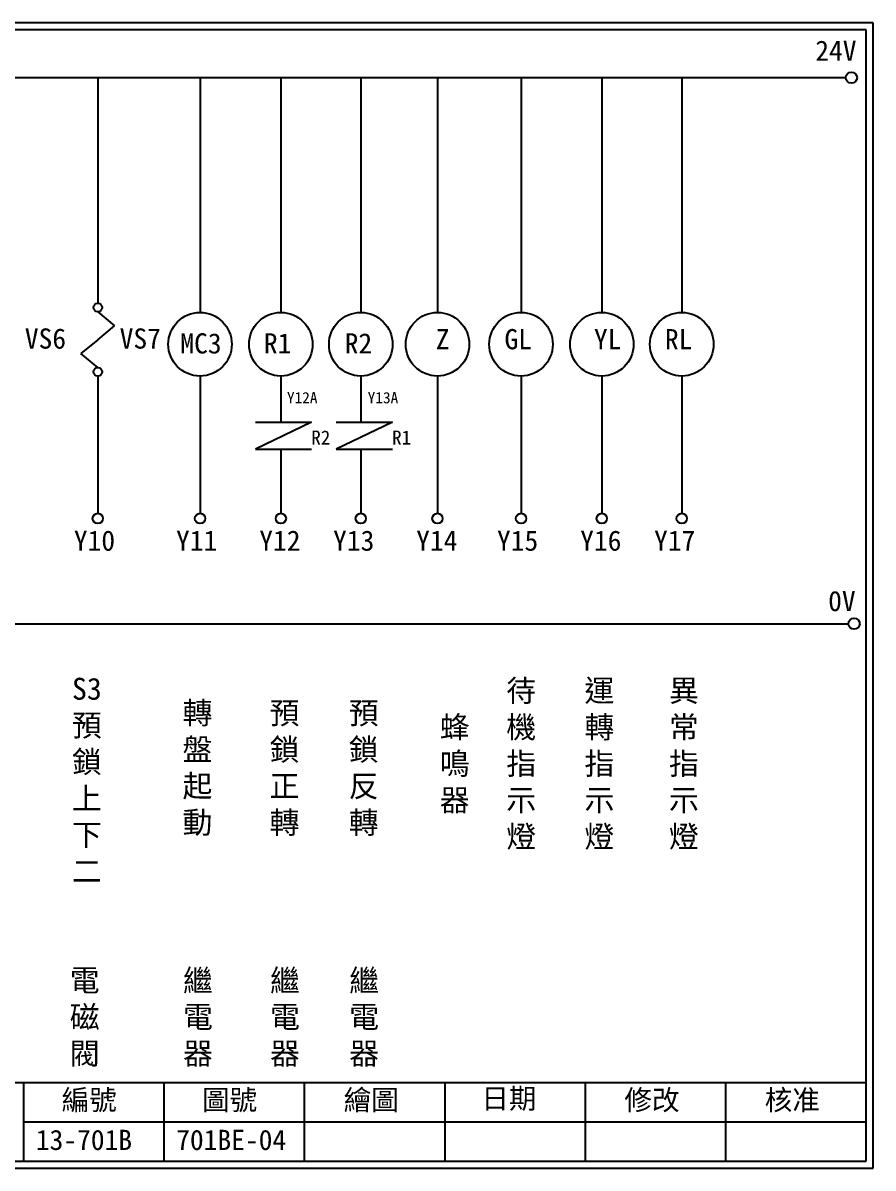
# Model space of a CAD drawing. Extents: x 926 to 1213, y 3 to 207.
# Drawn here: x 1061.3 to 1212.7, y 3 to 207 of the extents above; entities that cross this region are included whole.
import ezdxf

# ---------------------------------------------------------------- set-up
doc = ezdxf.new("R2010")
doc.units = 0
doc.layers.get('0').update_dxf_attribs({"linetype": 'CONTINUOUS'})
doc.layers.add('圖框層', color=7, linetype='CONTINUOUS')
doc.layers.add('標尺寸層', color=3, linetype='CONTINUOUS')
doc.styles.add('CNS', font='romanc.shx', dxfattribs={"bigfont": 'chineset.shx'})
doc.styles.add('STSL', font='kaiu.ttf')

msp = doc.modelspace()

# ---------------------------------------------------------------- linework, layer by layer
for centre in [(1208.88, 197.22), (1209.36, 99.96)]:
    msp.add_circle(centre, 1)
at = {"layer": '圖框層', "color": 7}
for p, q in [((1212.74, 206.97), (925.74, 206.97)), ((1212.74, 3), (1212.74, 206.97)), ((1211.49, 205.72), (926.99, 205.72)), ((1211.49, 4.25), (1211.49, 205.72)), ((926.99, 18.25), (1211.49, 18.25)), ((1061.49, 4.25), (1061.49, 18.25)), ((1086.49, 4.25), (1086.49, 18.25)), ((1111.49, 4.25), (1111.49, 18.25)), ((1136.49, 4.25), (1136.49, 18.25)), ((1161.49, 4.25), (1161.49, 18.25)), ((1186.49, 4.25), (1186.49, 18.25)), ((1061.49, 11.25), (1211.49, 11.25)), ((926.99, 4.25), (1211.49, 4.25)), ((925.74, 3), (1212.74, 3))]:
    msp.add_line(p, q, dxfattribs=at)
at = {"layer": '標尺寸層', "color": 7}
for p, q in [((930.28, 197.22), (1207.88, 197.22)), ((1074.65, 197.22), (1074.65, 157.03)), ((1092.86, 197.22), (1092.86, 155.39)), ((1107.25, 197.22), (1107.25, 155.39)), ((1121.49, 197.22), (1121.49, 155.39)), ((1135.15, 197.22), (1135.15, 155.39)), ((1150.03, 197.22), (1150.03, 155.39)), ((1164.42, 197.22), (1164.42, 155.39)), ((1178.66, 197.22), (1178.66, 155.39)), ((1074.65, 155.53), (1077.65, 153.04)), ((1074.65, 150.55), (1077.65, 153.04)), ((1074.65, 150.55), (1071.65, 148.06)), ((1074.65, 145.57), (1071.65, 148.06)), ((1074.65, 144.07), (1074.65, 119.62)), ((1092.86, 144.07), (1092.86, 119.62)), ((1107.25, 144.07), (1107.25, 135.83)), ((1135.15, 144.07), (1135.15, 119.62)), ((1150.03, 144.07), (1150.03, 119.62)), ((1164.42, 144.07), (1164.42, 119.62)), ((1178.66, 144.07), (1178.66, 119.62)), ((1107.25, 131.02), (1107.25, 119.62)), ((1121.49, 131.02), (1121.49, 119.62)), ((930.49, 99.96), (1208.36, 99.96))]:
    msp.add_line(p, q, dxfattribs=at)
at = {"layer": '標尺寸層'}
for p, q in [((1121.49, 144.07), (1121.49, 135.83)), ((1102.74, 135.83), (1107.74, 135.83)), ((1112.74, 135.83), (1102.74, 131.02)), ((1107.74, 135.83), (1112.74, 135.83)), ((1117.13, 135.83), (1122.13, 135.83)), ((1127.13, 135.83), (1117.13, 131.02)), ((1122.13, 135.83), (1127.13, 135.83)), ((1102.74, 131.02), (1107.74, 131.02)), ((1107.74, 131.02), (1112.74, 131.02)), ((1117.13, 131.02), (1122.13, 131.02)), ((1122.13, 131.02), (1127.13, 131.02))]:
    msp.add_line(p, q, dxfattribs=at)
at = {"layer": '標尺寸層', "color": 7}
for centre, radius in [((1074.65, 156.28), 0.751), ((1092.86, 149.73), 5.66), ((1107.25, 149.73), 5.66), ((1121.49, 149.73), 5.66), ((1135.15, 149.73), 5.66), ((1150.03, 149.73), 5.66), ((1164.42, 149.73), 5.66), ((1178.66, 149.73), 5.66), ((1074.65, 144.82), 0.751), ((1074.65, 118.7), 0.92), ((1092.86, 118.7), 0.92), ((1107.25, 118.7), 0.92), ((1121.49, 118.7), 0.92), ((1135.15, 118.7), 0.92), ((1150.03, 118.7), 0.92), ((1164.42, 118.7), 0.92), ((1178.66, 118.7), 0.92)]:
    msp.add_circle(centre, radius, dxfattribs=at)

# ---------------------------------------------------------------- texts
at = {"layer": '圖框層', "color": 4, "style": 'STSL'}
for s, height, p in [('24V', 3.6, (1202.44, 200.22)), ('VS6', 3.6, (1061.65, 148.95)), ('VS7', 3.6, (1078.54, 148.95)), ('MC3', 3.6, (1089.35, 148.09)), ('R1', 3.6, (1104.23, 148.09)), ('R2', 3.6, (1118.62, 148.09)), ('Z', 3.6, (1134.85, 148.84)), ('GL', 3.6, (1147.08, 148.84)), ('YL', 3.6, (1163.02, 148.84)), ('RL', 3.6, (1175.66, 148.84)), ('Y12A', 2, (1108.34, 139.22)), ('Y13A', 2, (1122.72, 139.22)), ('R2', 2.5, (1112.67, 131.87)), ('R1', 2.5, (1127.06, 131.87)), ('Y10', 3.6, (1070.38, 112.96)), ('Y11', 3.6, (1088.58, 112.96)), ('Y12', 3.6, (1103.41, 112.96)), ('Y13', 3.6, (1116.56, 112.96)), ('Y14', 3.6, (1131.36, 112.96)), ('Y15', 3.6, (1145.75, 112.96)), ('Y16', 3.6, (1160.57, 112.96)), ('Y17', 3.6, (1173.73, 112.96)), ('0V', 3.6, (1204.74, 102.2)), ('編號', 3.6, (1068.21, 13.34)), ('圖號', 3.6, (1093.21, 13.34)), ('繪圖', 3.6, (1118.44, 13.34)), ('日期', 3.6, (1142.96, 13.59)), ('修改', 3.6, (1168.44, 13.34)), ('核准', 3.6, (1193.44, 13.34)), ('13-701B', 3.6, (1063.61, 6.22)), ('701BE-04', 3.6, (1088.61, 6.22))]:
    msp.add_text(s, height=height, dxfattribs=at).set_placement(p)
at = {"layer": '標尺寸層', "color": 7, "char_height": 3.9, "attachment_point": 5, "style": 'CNS'}
for s, insert, width in [('{\\fDFKai-SB|b0|i0|c136|p65;S3預鎖上下二}', (1072.7, 72.12), 4.9608), ('{\\fDFKai-SB|b0|i0|c136|p65;待機指示燈}', (1150.07, 74.84), 2.8481), ('{\\fDFKai-SB|b0|i0|c136|p65;運轉指示燈}', (1163.99, 74.84), 2.8481), ('{\\fDFKai-SB|b0|i0|c136|p65;異常指示燈}', (1179.04, 74.84), 2.8481), ('{\\fDFKai-SB|b0|i0|c136|p65;轉盤起動}', (1092.4, 74.09), 2.8481), ('{\\fDFKai-SB|b0|i0|c136|p65;預鎖正轉}', (1107.9, 74.09), 2.8481), ('{\\fDFKai-SB|b0|i0|c136|p65;預鎖反轉}', (1122, 74.09), 2.8481), ('{\\fDFKai-SB|b0|i0|c136|p65;蜂鳴器}', (1138.22, 74.84), 2.8481), ('{\\fDFKai-SB|b0|i0|c136|p65;繼電器}', (1092.49, 29.71), 2.8481), ('{\\fDFKai-SB|b0|i0|c136|p65;繼電器}', (1107.99, 29.71), 2.8481), ('{\\fDFKai-SB|b0|i0|c136|p65;繼電器}', (1122.09, 29.71), 2.8481), ('{\\fDFKai-SB|b0|i0|c136|p65;電磁閥}', (1072.31, 29.71), 2.8481)]:
    msp.add_mtext(s, dxfattribs=dict(at, insert=insert, width=width))

doc.saveas('drawing.dxf')
